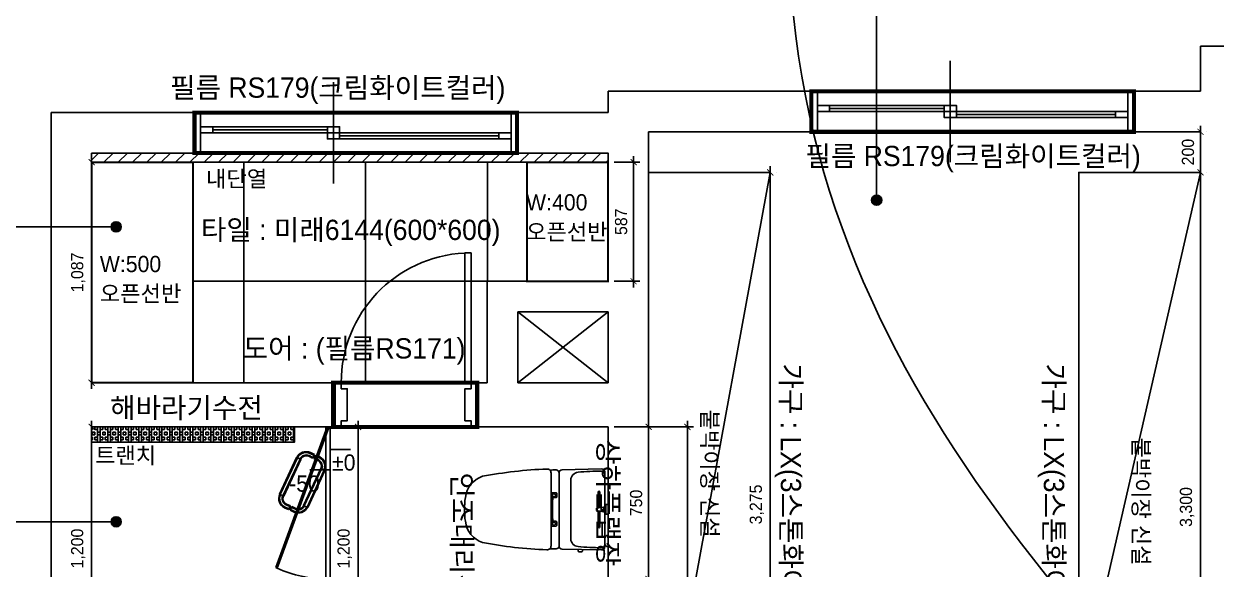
# Model space of a CAD drawing. Header units: millimetres. Extents: x 359270 to 411470, y 57550 to 89768.
# Drawn here: x 363111 to 368987, y 70736 to 73425 of the extents above; entities that cross this region are included whole.
import ezdxf

# ---------------------------------------------------------------- set-up
doc = ezdxf.new("R2010")
doc.units = ezdxf.units.MM
doc.header["$LTSCALE"] = 100
doc.header["$PDMODE"] = 3
doc.linetypes.add('DASHEDX2', pattern=[1.5, 1, -0.5])
doc.linetypes.add('HIDDEN', pattern=[0.375, 0.25, -0.125])
doc.layers.get('DEFPOINTS').update_dxf_attribs({"color": 248})
for name, color, linetype in [('0-ELC TEXT', 7, 'Continuous'), ('03-WAL NEW', 3, 'Continuous'), ('04_FUR', 6, 'Continuous'), ('06-FUR', 6, 'Continuous'), ('07-DIM WAL', 5, 'Continuous'), ('3.기호.계단선', 30, 'Continuous'), ('C-WALL1', 2, 'Continuous'), ('CO-BATH', 6, 'Continuous'), ('F-WIN', 4, 'Continuous'), ('FIN', 2, 'Continuous'), ('HL', 6, 'HIDDEN'), ('TOILET-1', 6, 'Continuous'), ('도면층4', 4, 'Continuous'), ('도면층5', 5, 'Continuous'), ('설비', 140, 'Continuous')]:
    doc.layers.add(name, color=color, linetype=linetype)
doc.styles.add('HY 울릉도 L', font='')
doc.styles.add('코레일둥고', font='Korail_Round_Gothic_Medium.ttf')
doc.styles.get('HY 울릉도 L').set_extended_font_data('HY울릉도L')
doc.linetypes.add('ZIGZAG', pattern='A,0.0001,-0.2,[131,ltypeshp.shx,S=0.2,R=0,X=-0.2,Y=0],-0.4,[131,ltypeshp.shx,S=0.2,R=180,X=0.2,Y=0],-0.2', length=0.8001)
doc.dimstyles.new('30', dxfattribs={"dimscale": 30, "dimtxt": 2, "dimasz": 1, "dimexe": 1, "dimexo": 1, "dimgap": 1, "dimtad": 1, "dimdec": 0, "dimrnd": 0.05, "dimdsep": 46, "dimlunit": 6, "dimtxsty": 'HY 울릉도 L', "dimblk": 'ARCHTICK', "dimcen": 2.5, "dimdle": 1, "dimclrd": 133, "dimclre": 133, "dimclrt": 30, "dimadec": 0, "dimazin": 0, "dimtfac": 1, "dimtdec": 0, "dimtix": 1, "dimtmove": 2, "dimatfit": 3, "dimldrblk": 'ARCHTICK', "dimfxl": 1, "dimlwd": -1, "dimlwe": -1, "dimarcsym": 0})

# ---------------------------------------------------------------- blocks, each defined once
blk = doc.blocks.new('A$C4B2D31F0')
at = {"layer": 'FIN', "color": 4}
for p, q in [((185, 690.9), (20.4, 690.9)), ((37.2, 692.3), (24.7, 692.3)), ((37.2, 692.3), (49.7, 692.3)), ((200.9, 690.9), (365.5, 690.9)), ((47.7, 523.7), (192.9, 523.7)), ((338.2, 523.7), (192.9, 523.7)), ((12.6, 465.9), (192.9, 465.9)), ((192.9, 426.6), (13.7, 426.6)), ((373.3, 465.9), (192.9, 465.9)), ((192.9, 426.6), (372.2, 426.6))]:
    blk.add_line(p, q, dxfattribs=at)
for points in [[(20.4, 690.9), (7.9, 690.9, 0.421209), (-7.1, 675.5), (-2.4, 480.5, 0.001659)], [(365.5, 690.9), (378, 690.9, -0.421209), (392.9, 675.5), (388.3, 480.5, -0.001659)], [(12.6, 465.9, 0.371724), (-1.8, 451.2, 0.003515), (-1, 420.3, 0.320541)], [(373.3, 465.9, -0.371724), (387.7, 451.2, -0.003515), (386.9, 420.3, -0.320541)]]:
    blk.add_lwpolyline(points, format="xyb", dxfattribs=at)
for centre, radius, start, end in [((24.7, 707.3), 15, 180, 270), ((49.7, 707.3), 15, 270, 0), ((1004.3, 663.1), 1000, 179.31159, 185.94375), ((20.4, 674.9), 16, 90, 179.31159), ((365.5, 674.9), 16, 0.68841, 90), ((-618.4, 663.1), 1000, 354.05625, 0.68841), ((49.4, 563.7), 40, 185.94375, 267.51291), ((336.5, 563.7), 40, 272.48709, 354.05625), ((12.6, 480.9), 15, 181.36509, 270), ((373.3, 480.9), 15, 270, 358.63491), ((13.7, 406.6), 20, 90, 182.3333), ((372.2, 406.6), 20, 357.6667, 90), ((2197.7, 495.6), 2205.9, 182.3333, 190.60807), ((-1811.8, 495.6), 2205.9, 349.39193, 357.6667), ((148.7, 128.9), 125.5, 198.2964, 263.42408), ((237.2, 128.9), 125.5, 276.57592, 341.7036), ((192.9, 405.9), 405.9, 261.69926, 270), ((192.9, 405.9), 405.9, 270, 278.30074)]:
    blk.add_arc(centre, radius, start, end, dxfattribs=at)
at = {"layer": 'HL', "linetype": 'Continuous'}
for p, q in [((168.9, 697.3), (168.9, 707.3)), ((216.9, 697.3), (216.9, 707.3)), ((106.4, 666.3), (184.4, 666.3)), ((106.4, 659.3), (185.5, 659.3)), ((168.9, 697.3), (216.9, 697.3)), ((186, 692.5), (180.6, 697.3)), ((181.6, 685.5), (186, 692.5)), ((187, 651.2), (181.6, 685.5)), ((181.6, 685.5), (204.3, 685.5)), ((186, 692.5), (199.9, 692.5)), ((187, 651.2), (198.9, 651.2)), ((198.9, 651.2), (204.3, 685.5)), ((199.9, 692.5), (205.3, 697.3)), ((204.3, 685.5), (199.9, 692.5)), ((200.4, 659.3), (279.4, 659.3)), ((201.4, 666.3), (279.4, 666.3)), ((-16, 576.9), (-16, 564.8)), ((-12, 580.9), (-4.8, 580.9)), ((-12, 560.8), (-4.3, 560.8)), ((192.9, 433.7), (146.6, 433.7)), ((192.9, 433.7), (239.3, 433.7))]:
    blk.add_line(p, q, dxfattribs=at)
for points in [[(110.4, 426.6), (110.4, 450.8, -0.414214), (114.4, 454.8), (130.9, 454.8, -0.414214), (134.9, 450.8), (134.9, 435.2), (134.9, 426.6)], [(134.9, 435.2), (144.6, 435.2, -0.414214), (146.6, 433.2), (146.6, 426.6)], [(251, 435.2), (241.3, 435.2, 0.414214), (239.3, 433.2), (239.3, 426.6)], [(275.5, 426.6), (275.5, 450.8, 0.414214), (271.5, 454.8), (255, 454.8, 0.414214), (251, 450.8), (251, 435.2), (251, 426.6)]]:
    blk.add_lwpolyline(points, format="xyb", dxfattribs=at)
for centre in [(122.9, 440.9), (262.9, 440.9)]:
    blk.add_circle(centre, 8, dxfattribs=at)
for centre, radius, start, end in [((106.4, 662.8), 3.5, 90, 270), ((279.4, 662.8), 3.5, 270, 90), ((-12, 576.9), 4, 90, 180), ((-12, 564.8), 4, 180, 270)]:
    blk.add_arc(centre, radius, start, end, dxfattribs=at)
blk = doc.blocks.new('FLLROP')
at = {"layer": 'C-WALL1'}
for p, q in [((372584, 73315), (368910, 73315)), ((368910, 73315), (368910, 73093)), ((368910, 73093), (365990, 73093)), ((365990, 72987.5), (365990, 73093)), ((365990, 72987.5), (363245.5, 72987.5)), ((363245.5, 72987.5), (363245.5, 68718)), ((366190, 72893), (366190, 69418)), ((368910, 72893), (366190, 72893)), ((368910, 72893), (368910, 68337)), ((365990, 72788), (363445, 72788)), ((363445, 72788), (363445, 71656)), ((365990, 72788), (365990, 72156)), ((365990, 72156), (365990, 72788)), ((365395, 71656), (365395, 72156)), ((365395, 72156), (365990, 72156)), ((365545, 71656), (365545, 72006)), ((365545, 72006), (365990, 72006)), ((365990, 72006), (365990, 71656)), ((364645, 71656), (363445, 71656)), ((364645, 71438), (364645, 71656)), ((365345, 71656), (365345, 71438)), ((365395, 71656), (365345, 71656)), ((365990, 71656), (365545, 71656)), ((364645, 71438), (363445, 71438)), ((363445, 68718), (363445, 71438)), ((365990, 71438), (365345, 71438)), ((365990, 69618), (365990, 71438))]:
    blk.add_line(p, q, dxfattribs=at)
at = {"layer": 'C-WALL1', "color": 1}
for p, q in [((365990, 71656), (365545, 72006)), ((365990, 72006), (365545, 71656))]:
    blk.add_line(p, q, dxfattribs=at)
at = {"layer": 'F-WIN'}
for p, q in [((367677, 73243), (367677, 72743)), ((364637, 73138), (364637, 72638)), ((368582, 73093), (366992, 73093)), ((366992, 72893), (366992, 73093)), ((368582, 73093), (366992, 73093)), ((366992, 73093), (366992, 72893)), ((367022, 73093), (367022, 72893)), ((368552, 72893), (368552, 73093)), ((368582, 72893), (368582, 73093)), ((368582, 72893), (368582, 73093)), ((368582, 72893), (368582, 73093)), ((365542, 72988), (363952, 72988)), ((363952, 72788), (363952, 72988)), ((365542, 72988), (363952, 72988)), ((363952, 72988), (363952, 72788)), ((363982, 72988), (363982, 72788)), ((365512, 72788), (365512, 72988)), ((365542, 72788), (365542, 72988)), ((365542, 72788), (365542, 72988)), ((365542, 72788), (365542, 72988)), ((367082, 73023), (367647, 73023)), ((367647, 73008), (367082, 73008)), ((367082, 72993), (367647, 72993)), ((367707, 72993), (368492, 72993)), ((368492, 72978), (367707, 72978)), ((367707, 72963), (368492, 72963)), ((364042, 72918), (364607, 72918)), ((364607, 72903), (364042, 72903)), ((364042, 72888), (364607, 72888)), ((364667, 72888), (365452, 72888)), ((365452, 72873), (364667, 72873)), ((368582, 72893), (366992, 72893)), ((366992, 72893), (368582, 72893)), ((364667, 72858), (365452, 72858)), ((365542, 72788), (363952, 72788)), ((363952, 72788), (365542, 72788))]:
    blk.add_line(p, q, dxfattribs=at)
for points in [[(367082, 72993), (367082, 73023), (367022, 73023), (367022, 72993)], [(367707, 72993), (367707, 73023), (367647, 73023), (367647, 72993)], [(367707, 72963), (367707, 72993), (367647, 72993), (367647, 72963)], [(368552, 72963), (368552, 72993), (368492, 72993), (368492, 72963)], [(364042, 72888), (364042, 72918), (363982, 72918), (363982, 72888)], [(364667, 72888), (364667, 72918), (364607, 72918), (364607, 72888)], [(364667, 72858), (364667, 72888), (364607, 72888), (364607, 72858)], [(365512, 72858), (365512, 72888), (365452, 72888), (365452, 72858)]]:
    blk.add_lwpolyline(points, close=True, dxfattribs=at)
at = {"layer": '도면층4'}
for p, q in [((365285, 71656), (365285, 72296)), ((365315, 72296), (365285, 72296)), ((365315, 71656), (365315, 72296)), ((364645, 71656), (365345, 71656)), ((365315, 71656), (365285, 71656)), ((365345, 71438), (364645, 71438))]:
    blk.add_line(p, q, dxfattribs=at)
for points in [[(364645, 71656), (364675, 71656), (364675, 71626), (364705, 71626), (364705, 71468), (364675, 71468), (364675, 71438), (364645, 71438), (364645, 71656)], [(365345, 71656), (365315, 71656), (365315, 71626), (365285, 71626), (365285, 71468), (365315, 71468), (365315, 71438), (365345, 71438), (365345, 71656)]]:
    blk.add_lwpolyline(points, dxfattribs=at)
at = {"layer": '도면층5'}
blk.add_arc((365315.2, 71655.9), 640.2, 92.93016, 179.99225, dxfattribs=at)
blk = doc.blocks.new('_ArchTick')
at = {"color": 0, "linetype": 'ByBlock', "const_width": 0.15}
blk.add_lwpolyline([(-0.5, -0.5), (0.5, 0.5)], dxfattribs=at)
blk = doc.blocks.new('*D185')
at = {"layer": '07-DIM WAL', "color": 133}
for p, q in [((368910, 72723), (368910, 69363)), ((368940, 72693), (368940, 72693)), ((368940, 69393), (368940, 69393))]:
    blk.add_line(p, q, dxfattribs=at)
at = {"layer": 'DEFPOINTS', "color": 0}
for p in [(368910, 72693), (368910, 69393), (368910, 69393)]:
    blk.add_point(p, dxfattribs=at)
at = {"layer": '07-DIM WAL', "color": 133, "xscale": 30, "yscale": 30, "zscale": 30}
for p, rotation in [((368910, 72693), 90), ((368910, 69393), 270)]:
    blk.add_blockref('_ArchTick', p, dxfattribs=dict(at, rotation=rotation))
at = {"layer": '07-DIM WAL', "color": 30, "insert": (368844, 71043), "char_height": 60, "attachment_point": 5, "rotation": 90, "style": 'HY 울릉도 L'}
blk.add_mtext('3,300', dxfattribs=at)
blk = doc.blocks.new('*D141')
at = {"layer": '07-DIM WAL', "color": 133}
for p, q in [((366790, 72723), (366790, 69388)), ((366820, 72693), (366820, 72693)), ((366762.5, 69418), (366760, 69418))]:
    blk.add_line(p, q, dxfattribs=at)
at = {"layer": 'DEFPOINTS', "color": 0}
for p in [(366790, 72693), (366790, 69418), (366792.5, 69418)]:
    blk.add_point(p, dxfattribs=at)
at = {"layer": '07-DIM WAL', "color": 133, "xscale": 30, "yscale": 30, "zscale": 30}
for p, rotation in [((366790, 72693), 90), ((366790, 69418), 270)]:
    blk.add_blockref('_ArchTick', p, dxfattribs=dict(at, rotation=rotation))
at = {"layer": '07-DIM WAL', "color": 30, "insert": (366724, 71055.5), "char_height": 60, "attachment_point": 5, "rotation": 90, "style": 'HY 울릉도 L'}
blk.add_mtext('3,275', dxfattribs=at)
blk = doc.blocks.new('*D174')
at = {"layer": '07-DIM WAL', "color": 133}
for p, q in [((366190, 70658), (366190, 71468)), ((366020, 71438), (366220, 71438)), ((366020, 70688), (366220, 70688))]:
    blk.add_line(p, q, dxfattribs=at)
at = {"layer": 'DEFPOINTS', "color": 0}
for p in [(365990, 71438), (366190, 71438), (365990, 70688)]:
    blk.add_point(p, dxfattribs=at)
at = {"layer": '07-DIM WAL', "color": 133, "xscale": 30, "yscale": 30, "zscale": 30}
for p, rotation in [((366190, 71438), 90), ((366190, 70688), 270)]:
    blk.add_blockref('_ArchTick', p, dxfattribs=dict(at, rotation=rotation))
at = {"layer": '07-DIM WAL', "color": 30, "insert": (366128.697422, 71063), "char_height": 60, "attachment_point": 5, "rotation": 90, "style": 'HY 울릉도 L'}
blk.add_mtext('750', dxfattribs=at)
blk = doc.blocks.new('*D176')
at = {"layer": '07-DIM WAL', "color": 133}
for p, q in [((363445, 71468), (363445, 70208)), ((363475, 71438), (363475, 71438)), ((363475, 70238), (363475, 70238))]:
    blk.add_line(p, q, dxfattribs=at)
at = {"layer": 'DEFPOINTS', "color": 0}
for p in [(363445, 71438), (363445, 70238), (363445, 70238)]:
    blk.add_point(p, dxfattribs=at)
at = {"layer": '07-DIM WAL', "color": 133, "xscale": 30, "yscale": 30, "zscale": 30}
for p, rotation in [((363445, 71438), 90), ((363445, 70238), 270)]:
    blk.add_blockref('_ArchTick', p, dxfattribs=dict(at, rotation=rotation))
at = {"layer": '07-DIM WAL', "color": 30, "insert": (363379.1, 70838), "char_height": 60, "attachment_point": 5, "rotation": 90, "style": 'HY 울릉도 L'}
blk.add_mtext('1,200', dxfattribs=at)
blk = doc.blocks.new('*D179')
at = {"layer": '07-DIM WAL', "color": 133}
for p, q in [((368910, 72893), (368910, 72923)), ((368910, 72893), (368910, 72693)), ((368940, 72893), (368940, 72893)), ((368880, 72693), (368880, 72693)), ((368910, 72693), (368910, 72663))]:
    blk.add_line(p, q, dxfattribs=at)
at = {"layer": 'DEFPOINTS', "color": 0}
for p in [(368910, 72893), (368910, 72693), (368910, 72693)]:
    blk.add_point(p, dxfattribs=at)
at = {"layer": '07-DIM WAL', "color": 133, "xscale": 30, "yscale": 30, "zscale": 30}
for p, rotation in [((368910, 72893), 270), ((368910, 72693), 90)]:
    blk.add_blockref('_ArchTick', p, dxfattribs=dict(at, rotation=rotation))
at = {"layer": '07-DIM WAL', "color": 30, "insert": (368848.7, 72793), "char_height": 60, "attachment_point": 5, "rotation": 90, "style": 'HY 울릉도 L'}
blk.add_mtext('200', dxfattribs=at)
blk = doc.blocks.new('*D203')
at = {"layer": '07-DIM WAL', "color": 133}
for p, q in [((366116.1, 72773), (366116.1, 72126)), ((366020, 72743), (366146.1, 72743)), ((366020, 72156), (366146.1, 72156))]:
    blk.add_line(p, q, dxfattribs=at)
at = {"layer": 'DEFPOINTS', "color": 0}
for p in [(365990, 72743), (365990, 72156), (366116.1, 72156)]:
    blk.add_point(p, dxfattribs=at)
at = {"layer": '07-DIM WAL', "color": 133, "xscale": 30, "yscale": 30, "zscale": 30}
for p, rotation in [((366116.1, 72743), 90), ((366116.1, 72156), 270)]:
    blk.add_blockref('_ArchTick', p, dxfattribs=dict(at, rotation=rotation))
at = {"layer": '07-DIM WAL', "color": 30, "insert": (366054.8, 72449.5), "char_height": 60, "attachment_point": 5, "rotation": 90, "style": 'HY 울릉도 L'}
blk.add_mtext('587', dxfattribs=at)
blk = doc.blocks.new('*D204')
at = {"layer": '07-DIM WAL', "color": 133}
for p, q in [((363445, 72773), (363445, 71626)), ((363475, 72743), (363475, 72743)), ((363475, 71656), (363475, 71656))]:
    blk.add_line(p, q, dxfattribs=at)
at = {"layer": 'DEFPOINTS', "color": 0}
for p in [(363445, 72743), (363445, 71656), (363445, 71656)]:
    blk.add_point(p, dxfattribs=at)
at = {"layer": '07-DIM WAL', "color": 133, "xscale": 30, "yscale": 30, "zscale": 30}
for p, rotation in [((363445, 72743), 90), ((363445, 71656), 270)]:
    blk.add_blockref('_ArchTick', p, dxfattribs=dict(at, rotation=rotation))
at = {"layer": '07-DIM WAL', "color": 30, "insert": (363379.1, 72199.5), "char_height": 60, "attachment_point": 5, "rotation": 90, "style": 'HY 울릉도 L'}
blk.add_mtext('1,087', dxfattribs=at)
blk = doc.blocks.new('*D244')
at = {"layer": '07-DIM WAL', "color": 133}
for p, q in [((364758.2, 70208), (364758.2, 71468)), ((364650, 71438), (364788.2, 71438)), ((364650, 70238), (364788.2, 70238))]:
    blk.add_line(p, q, dxfattribs=at)
at = {"layer": 'DEFPOINTS', "color": 0}
for p in [(364620, 71438), (364758.2, 71438), (364620, 70238)]:
    blk.add_point(p, dxfattribs=at)
at = {"layer": '07-DIM WAL', "color": 133, "xscale": 30, "yscale": 30, "zscale": 30}
for p, rotation in [((364758.2, 71438), 90), ((364758.2, 70238), 270)]:
    blk.add_blockref('_ArchTick', p, dxfattribs=dict(at, rotation=rotation))
at = {"layer": '07-DIM WAL', "color": 30, "insert": (364692.2, 70838), "char_height": 60, "attachment_point": 5, "rotation": 90, "style": 'HY 울릉도 L'}
blk.add_mtext('1,200', dxfattribs=at)
blk = doc.blocks.new('B-804')
at = {"layer": 'CO-BATH', "color": 251}
for p, q in [((907, 0), (157, 0)), ((907, -20), (157, -20)), ((510.7, -110.5), (691.9, -26)), ((512, -113.3), (693.2, -28.7)), ((518.3, -126.9), (699.6, -42.3)), ((519.6, -129.6), (700.8, -45.1)), ((741.4, -58.7), (750.5, -78.2)), ((744.1, -57.4), (753.2, -76.9)), ((755, -52.3), (764.1, -71.8)), ((757.7, -51.1), (766.8, -70.6)), ((767.7, -70.1), (749.6, -78.6)), ((771.1, -77.4), (752.9, -85.8)), ((762.9, -104.9), (753.9, -85.4)), ((765.7, -103.6), (756.6, -84.2)), ((776.5, -98.6), (767.4, -79.1)), ((779.3, -97.3), (770.2, -77.8)), ((490.3, -175.8), (499.4, -195.2)), ((501.2, -170.7), (510.3, -190.2)), ((503.9, -169.4), (513, -188.9)), ((566, -229.3), (747.3, -144.7)), ((567.3, -232), (748.6, -147.5)), ((573.7, -245.6), (754.9, -161.1)), ((574.9, -248.3), (756.2, -163.8)), ((487.6, -177), (496.7, -196.5)), ((495.8, -196.9), (513.9, -188.5)), ((499.2, -204.2), (517.3, -195.7)), ((509.2, -223.2), (500.1, -203.8)), ((511.9, -222), (502.8, -202.5)), ((522.8, -216.9), (513.7, -197.4)), ((525.5, -215.6), (516.4, -196.1))]:
    blk.add_line(p, q, dxfattribs=at)
at = {"layer": 'CO-BATH'}
for p, q in [((157, -20), (157, 0)), ((907, -20), (907, 0)), ((157, -6), (157, -14)), ((903.6, -6.7), (209.9, -260.3)), ((213.2, -267.6), (907, -14)), ((907, -14), (903.6, -6.7)), ((907, -6), (907, -14)), ((209.9, -260.3), (213.2, -267.6))]:
    blk.add_line(p, q, dxfattribs=at)
at = {"layer": 'CO-BATH', "color": 8}
for p, q in [((510.3, -109.6), (691.5, -25.1)), ((520, -130.5), (701.2, -46)), ((691.5, -25.1), (701.2, -46)), ((758.6, -50.7), (767.7, -70.1)), ((510.3, -109.6), (520, -130.5)), ((740.5, -59.1), (749.6, -78.6)), ((762, -105.3), (752.9, -85.8)), ((780.2, -96.9), (771.1, -77.4)), ((504.8, -169), (513.9, -188.5)), ((565.6, -228.4), (746.9, -143.8)), ((575.3, -249.2), (756.6, -164.7)), ((756.6, -164.7), (746.9, -143.8)), ((486.7, -177.4), (495.8, -196.9)), ((508.3, -223.7), (499.2, -204.2)), ((526.4, -215.2), (517.3, -195.7)), ((575.3, -249.2), (565.6, -228.4))]:
    blk.add_line(p, q, dxfattribs=at)
at = {"layer": 'CO-BATH'}
blk.add_arc((758.3, -13.8), 601.3, 180.01475, 204.19763, dxfattribs=at)
at = {"layer": 'CO-BATH', "color": 8}
for centre, radius, start, end in [((713.3, -71.8), 50, 25, 115), ((713.3, -71.8), 30, 25, 115), ((532, -156.3), 50, 115, 205), ((734.8, -118), 30, 295, 25), ((734.8, -118), 50, 295, 25), ((532, -156.3), 30, 115, 205), ((553.6, -202.5), 50, 205, 295), ((553.6, -202.5), 30, 205, 295)]:
    blk.add_arc(centre, radius, start, end, dxfattribs=at)
at = {"layer": 'CO-BATH', "color": 251}
for centre, radius, start, end in [((713.3, -71.8), 49, 25, 115), ((713.3, -71.8), 46, 25, 115), ((713.3, -71.8), 34, 25, 115), ((713.3, -71.8), 31, 25, 115), ((532, -156.3), 49, 115, 205), ((532, -156.3), 46, 115, 205), ((734.8, -118), 31, 295, 25), ((734.8, -118), 34, 295, 25), ((734.8, -118), 46, 295, 25), ((734.8, -118), 49, 295, 25), ((532, -156.3), 34, 115, 205), ((532, -156.3), 31, 115, 205), ((553.6, -202.5), 49, 205, 295), ((553.6, -202.5), 46, 205, 295), ((553.6, -202.5), 34, 205, 295), ((553.6, -202.5), 31, 205, 295)]:
    blk.add_arc(centre, radius, start, end, dxfattribs=at)
blk = doc.blocks.new('*D299')
at = {"color": 133}
for p, q in [((366381.1, 71468), (366381.1, 69588)), ((366020, 71438), (366411.1, 71438)), ((366020, 69618), (366411.1, 69618))]:
    blk.add_line(p, q, dxfattribs=at)
at = {"layer": 'DEFPOINTS', "color": 0}
for p in [(365990, 71438), (365990, 69618), (366381.1, 69618)]:
    blk.add_point(p, dxfattribs=at)
at = {"color": 133, "xscale": 30, "yscale": 30, "zscale": 30}
for p, rotation in [((366381.1, 71438), 90), ((366381.1, 69618), 270)]:
    blk.add_blockref('_ArchTick', p, dxfattribs=dict(at, rotation=rotation))
at = {"color": 30, "insert": (366315.1, 70528), "char_height": 60, "attachment_point": 5, "rotation": 90, "style": 'HY 울릉도 L'}
blk.add_mtext('1,820', dxfattribs=at)

msp = doc.modelspace()

# ---------------------------------------------------------------- hatches: boundary and pattern name
at = {"layer": '0-ELC TEXT'}
h = msp.add_hatch(color=256, dxfattribs=at)
h.dxf.hatch_style = 1
edge = h.paths.add_edge_path()
edge.add_arc((367314.1, 72556.1), 25, -270, 90, ccw=False)
h = msp.add_hatch(color=256, dxfattribs=at)
h.dxf.hatch_style = 1
edge = h.paths.add_edge_path()
edge.add_arc((363565.6, 72424.4), 25, 180, 540)
h = msp.add_hatch(color=256, dxfattribs=at)
h.dxf.hatch_style = 1
edge = h.paths.add_edge_path()
edge.add_arc((363565.6, 70970.3), 25, 180, 540)
at = {"layer": '03-WAL NEW'}
h = msp.add_hatch(dxfattribs=at)
h.set_pattern_fill('_USER', color=8, scale=600, double=1, pattern_type=0)
h.set_pattern_definition([(0, (365395, 72156), (0, 600), []), (90, (365395, 72156), (-600, 4e-14), [])])
h.paths.add_polyline_path([(365590, 72156), (365590, 72743), (363945, 72743), (363945, 71656), (365395, 71656), (365395, 72156)])
h = msp.add_hatch(dxfattribs=at)
h.set_pattern_fill('BOX', color=8, scale=2)
h.paths.add_polyline_path([(363445, 71438), (363445, 71363), (364445, 71363), (364445, 71438)])
at = {"layer": '3.기호.계단선'}
h = msp.add_hatch(dxfattribs=at)
h.set_pattern_fill('_USER', color=256, scale=50, angle=45, pattern_type=0)
h.set_pattern_definition([(45, (0, 0), (-35.355339, 35.355339), [])])
h.paths.add_polyline_path([(363445, 72788), (365990, 72788), (365990, 72743), (363445, 72743)])

# ---------------------------------------------------------------- linework, layer by layer
msp.add_line((364620, 70238), (364620, 71438))
for points in [[(363445, 71438), (363445, 71363), (364445, 71363), (364445, 71438), (363445, 71438)], [(364520, 71226.1), (364620, 71226.1), (364620, 71326.1), (364720, 71326.1)]]:
    msp.add_lwpolyline(points)
msp.add_spline([(369462.5, 69271), (366955.3, 74770), (367450.5, 75610), (368129.2, 75070), (367550, 74770), (366258.3, 75970), (367523.9, 76901.9), (367265.1, 76901.9)], degree=3)
at = {"layer": '0-ELC TEXT'}
for p, q in [((367314.1, 73870), (367314.1, 72556.1)), ((362931.9, 72424.4), (363565.6, 72424.4)), ((362931.9, 70970.3), (363565.6, 70970.3))]:
    msp.add_line(p, q, dxfattribs=at)
for centre in [(367314.1, 72556.1), (363565.6, 72424.4), (363565.6, 70970.3)]:
    msp.add_circle(centre, 25, dxfattribs=at)
at = {"layer": '04_FUR'}
msp.add_line((366790, 72693), (366190, 69418), dxfattribs=at)
for points in [[(363945, 72743), (363445, 72743), (363445, 71656), (363945, 71656), (363945, 72743)], [(365990, 72743), (365590, 72743), (365590, 72156), (365990, 72156), (365990, 72743)], [(368310, 70073), (368310, 72693), (368910, 72693), (368910, 70073), (368310, 70073), (368910, 72693)]]:
    msp.add_lwpolyline(points, dxfattribs=at)
msp.add_lwpolyline([(366190, 69418), (366790, 69418), (366790, 72693), (366190, 72693)], close=True, dxfattribs=at)
at = {"layer": '3.기호.계단선'}
msp.add_lwpolyline([(363445, 72788), (365990, 72788), (365990, 72743), (363445, 72743)], close=True, dxfattribs=at)
at = {"layer": '3.기호.계단선', "linetype": 'ZIGZAG', "const_width": 10}
for points in [[(363945, 72743), (363445, 72743), (363445, 71656), (363945, 71656)], [(365590, 72156), (365990, 72156), (365990, 72743), (365590, 72743)]]:
    msp.add_lwpolyline(points, close=True, dxfattribs=at)
at = {"layer": '설비', "color": 140, "const_width": 20}
for points in [[(366992, 73093), (368582, 73093), (368582, 72893), (366992, 72893)], [(365542, 72987.5), (363952, 72987.5), (363952, 72788), (365542, 72788)], [(364635, 71656), (365345, 71656), (365345, 71438), (364635, 71438)]]:
    msp.add_lwpolyline(points, close=True, dxfattribs=at)

# ---------------------------------------------------------------- block references
msp.add_blockref('FLLROP', (0, 0))
at = {"layer": 'CO-BATH', "xscale": -1, "rotation": 270}
msp.add_blockref('B-804', (364620, 70531), dxfattribs=at)
at = {"layer": 'TOILET-1', "xscale": -1, "rotation": 270}
msp.add_blockref('A$C4B2D31F0', (365282.7, 70838.1), dxfattribs=at)

# ---------------------------------------------------------------- texts
at = {"layer": '0-ELC TEXT', "style": '코레일둥고'}
msp.add_text('해바라기수전', height=100, dxfattribs=at).set_placement((363536, 71481.8))
at = {"layer": '06-FUR', "color": 7, "linetype": 'DASHEDX2', "style": '코레일둥고'}
for s, p in [('W:400', (365586.2, 72505.4)), ('오픈선반', (365586.2, 72359.8)), ('W:500', (363485.4, 72201.2)), ('오픈선반', (363485.4, 72055.6)), ('트랜치', (363461.9, 71257.4)), ('%%P0', (364629.8, 71222.4)), ('-50', (364418.5, 71118.6))]:
    msp.add_text(s, height=80, dxfattribs=at).set_placement(p)
for p in [(366451.5, 71523.3), (368577.3, 71385.8)]:
    msp.add_text('붙박이장 신설', height=80, rotation=270, dxfattribs=at).set_placement(p)
at = {"layer": '3.기호.계단선', "style": '코레일둥고'}
msp.add_text('내단열', height=80, dxfattribs=at).set_placement((364008.9, 72621.7))
at = {"layer": '설비', "color": 140, "style": '코레일둥고'}
for s, p in [('필름 RS179(크림화이트컬러)', (363831.5, 73060.9)), ('필름 RS179(크림화이트컬러)', (366963.1, 72723.8)), ('타일 : 미래6144(600*600)', (363983.3, 72359.5)), ('도어 : (필름RS171)', (364189.4, 71775.1))]:
    msp.add_text(s, height=100, dxfattribs=at).set_placement(p)
for s, p in [('가구 : LX(3스톤화이트)', (366841.7, 71750.8)), ('가구 : LX(3스톤화이트)', (368138.2, 71750.8)), ('상하플랩장', (365941.3, 71377.6)), ('인조대리석 : 오로라비스크', (365220.8, 71213.9))]:
    msp.add_text(s, height=100, rotation=270, dxfattribs=at).set_placement(p)

# ---------------------------------------------------------------- dimensions: what is measured, and where the dimension line sits
dim = msp.add_linear_dim(base=(366381.1, 69618), p1=(365990, 71438), p2=(365990, 69618), angle=90, dimstyle='30', override={"dimfxl": 1.25})
dim.commit()
dim.dimension.update_dxf_attribs({"geometry": '*D299', "text_midpoint": (366315.1, 70528)})
at = {"layer": '07-DIM WAL'}
for base, p1, p2, picture, middle in [((368910, 72693), (368910, 72893), (368910, 72693), '*D179', (368848.7, 72793)), ((363445, 71656), (363445, 72743), (363445, 71656), '*D204', (363379.1, 72199.5)), ((366116.1, 72156), (365990, 72743), (365990, 72156), '*D203', (366054.8, 72449.5)), ((363445, 70238), (363445, 71438), (363445, 70238), '*D176', (363379.1, 70838)), ((364758.2, 71438), (364620, 70238), (364620, 71438), '*D244', (364692.2, 70838)), ((366190, 71438), (365990, 70688), (365990, 71438), '*D174', (366128.7, 71063))]:
    dim = msp.add_linear_dim(base=base, p1=p1, p2=p2, angle=90, dimstyle='30', override={"dimfxl": 1.25}, dxfattribs=at)
    dim.commit()
    dim.dimension.update_dxf_attribs({"geometry": picture, "text_midpoint": middle})
for base, p1, p2, picture, middle in [((366790, 69418), (366790, 72693), (366792.5, 69418), '*D141', (366724, 71055.5)), ((368910, 69393), (368910, 72693), (368910, 69393), '*D185', (368844, 71043))]:
    dim = msp.add_linear_dim(base=base, p1=p1, p2=p2, angle=90, dimstyle='30', dxfattribs=at)
    dim.commit()
    dim.dimension.update_dxf_attribs({"geometry": picture, "text_midpoint": middle})

doc.saveas('drawing.dxf')
